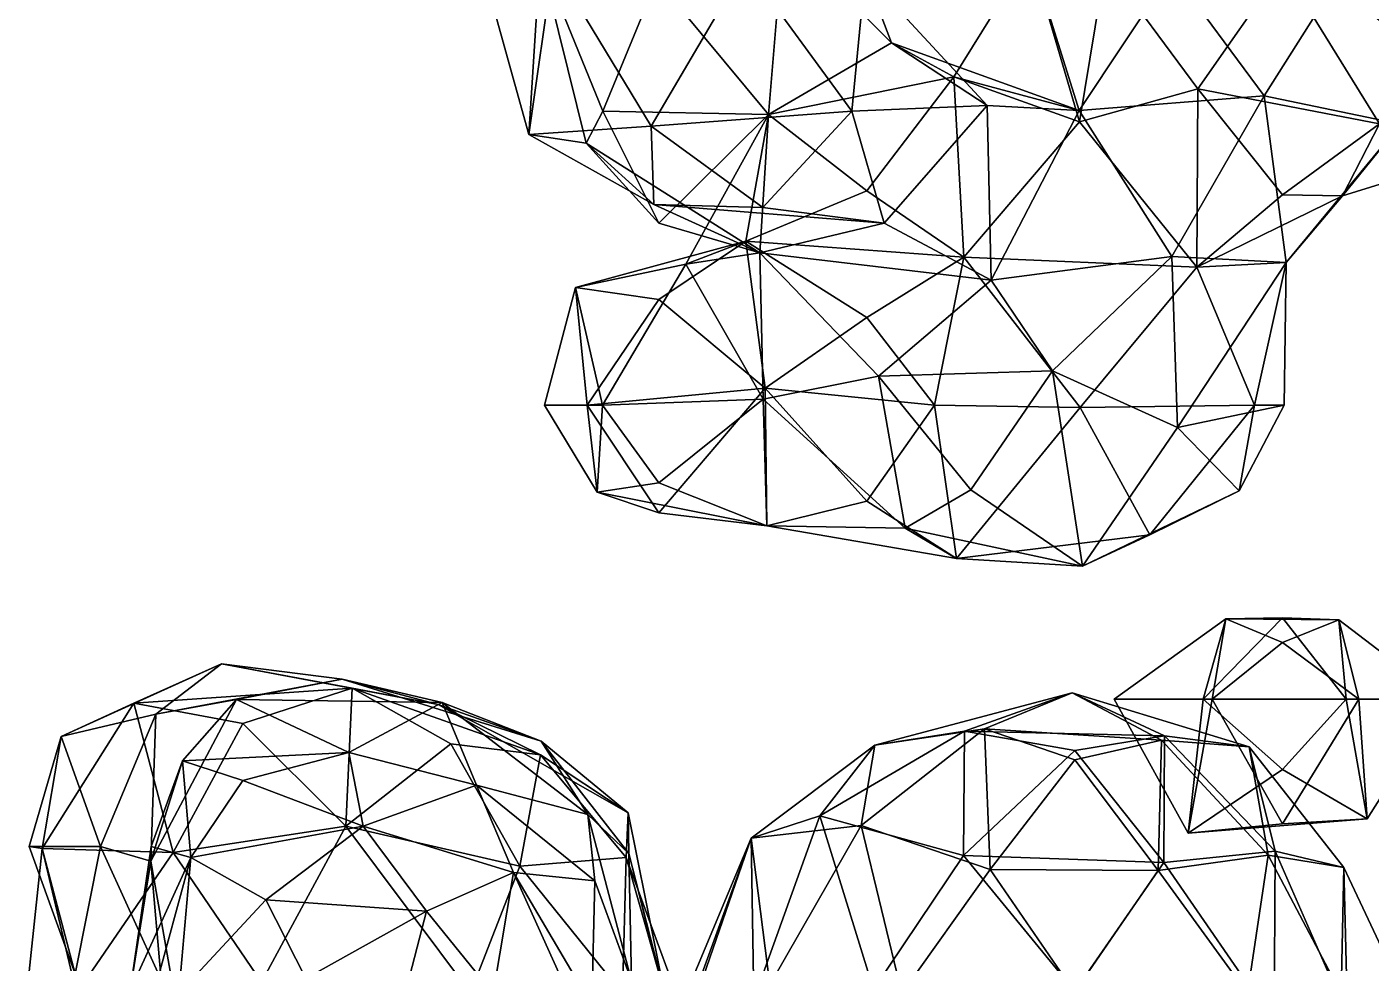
# Model space of a CAD drawing. Extents: x 290083 to 295691, y 4553739 to 4561622.
# Drawn here: x 293900.8 to 294063.7, y 4559160.1 to 4559273.5 of the extents above; entities that cross this region are included whole.
import ezdxf

# ---------------------------------------------------------------- set-up
doc = ezdxf.new("R2010")
doc.units = 0
doc.layers.add('Au_ppm_Pref_-_0_3', color=7, linetype='CONTINUOUS')

msp = doc.modelspace()

# ---------------------------------------------------------------- linework, layer by layer
at = {"layer": 'Au_ppm_Pref_-_0_3'}
for points in [[(294063.31, 4559284.98, 1790.1), (294039.55, 4559280.26, 1789.26), (294050.72, 4559265.11, 1789.41)], [(294063.31, 4559284.98, 1790.1), (294050.72, 4559265.11, 1789.41), (294067.26, 4559261.7, 1792.99)], [(294055.04, 4559281.8, 1829.6), (294072.08, 4559272.49, 1829.31), (294068.53, 4559285.32, 1826.17)], [(294063.31, 4559284.98, 1790.1), (294067.26, 4559261.7, 1792.99), (294078.24, 4559281.18, 1791.11)], [(293990.67, 4559262.86, 1793.57), (293977.15, 4559279.19, 1791.6), (293992.47, 4559284.72, 1788.41)], [(293992.47, 4559284.72, 1788.41), (294005.58, 4559271.56, 1789.08), (293990.67, 4559262.86, 1793.57)], [(294002.39, 4559279.95, 1782.03), (294005.58, 4559271.56, 1789.08), (293992.47, 4559284.72, 1788.41)], [(293963, 4559281.94, 1788.34), (293961.63, 4559260.44, 1781.81), (293956.54, 4559278.78, 1782.53)], [(293968.58, 4559259.37, 1787.74), (293961.63, 4559260.44, 1781.81), (293963, 4559281.94, 1788.34)], [(293977.15, 4559279.19, 1791.6), (293970.6, 4559263.28, 1790.93), (293963, 4559281.94, 1788.34)], [(293970.6, 4559263.28, 1790.93), (293968.58, 4559259.37, 1787.74), (293963, 4559281.94, 1788.34)], [(294013.14, 4559267.41, 1793.84), (294022.39, 4559282.31, 1792.96), (294028.35, 4559261.99, 1798.8)], [(294022.39, 4559282.31, 1792.96), (294013.14, 4559267.41, 1793.84), (294028.31, 4559263.36, 1787.64)], [(294028.35, 4559261.99, 1798.8), (294022.39, 4559282.31, 1792.96), (294031.52, 4559281.1, 1800.99)], [(294039.55, 4559280.26, 1789.26), (294022.39, 4559282.31, 1792.96), (294028.31, 4559263.36, 1787.64)], [(294055.04, 4559281.8, 1829.6), (294065.57, 4559273.6, 1832.75), (294072.08, 4559272.49, 1829.31)], [(293956.54, 4559278.78, 1782.53), (293961.63, 4559260.44, 1781.81), (293964.58, 4559281.07, 1775.86)], [(293961.63, 4559260.44, 1781.81), (293976.44, 4559261.45, 1774.6), (293964.58, 4559281.07, 1775.86)], [(293987.9, 4559280.91, 1775.89), (293964.58, 4559281.07, 1775.86), (293976.44, 4559261.45, 1774.6)], [(294000.79, 4559263.28, 1776.87), (293987.9, 4559280.91, 1775.89), (293976.44, 4559261.45, 1774.6)], [(294002.39, 4559279.95, 1782.03), (293987.9, 4559280.91, 1775.89), (294000.79, 4559263.28, 1776.87)], [(294039.55, 4559280.26, 1789.26), (294028.31, 4559263.36, 1787.64), (294050.72, 4559265.11, 1789.41)], [(294031.52, 4559281.1, 1800.99), (294042.71, 4559265.96, 1803.56), (294028.35, 4559261.99, 1798.8)], [(294031.52, 4559281.1, 1800.99), (294052.99, 4559280.7, 1805.96), (294042.71, 4559265.96, 1803.56)], [(294052.99, 4559280.7, 1805.96), (294064.72, 4559261.73, 1806.36), (294042.71, 4559265.96, 1803.56)], [(294074.22, 4559279.04, 1805.17), (294064.72, 4559261.73, 1806.36), (294052.99, 4559280.7, 1805.96)], [(293990.67, 4559262.86, 1793.57), (293970.6, 4559263.28, 1790.93), (293977.15, 4559279.19, 1791.6)], [(294002.39, 4559279.95, 1782.03), (294000.79, 4559263.28, 1776.87), (294017.17, 4559263.94, 1781.57)], [(294002.39, 4559279.95, 1782.03), (294017.17, 4559263.94, 1781.57), (294005.58, 4559271.56, 1789.08)], [(293990.67, 4559262.86, 1793.57), (294005.58, 4559271.56, 1789.08), (294013.14, 4559267.41, 1793.84)], [(294017.17, 4559263.94, 1781.57), (294028.31, 4559263.36, 1787.64), (294005.58, 4559271.56, 1789.08)], [(294005.58, 4559271.56, 1789.08), (294028.31, 4559263.36, 1787.64), (294013.14, 4559267.41, 1793.84)], [(294013.14, 4559267.41, 1793.84), (294002.58, 4559253.63, 1796.4), (293990.67, 4559262.86, 1793.57)], [(294002.58, 4559253.63, 1796.4), (294013.14, 4559267.41, 1793.84), (294014.35, 4559245.56, 1801.25)], [(294014.35, 4559245.56, 1801.25), (294013.14, 4559267.41, 1793.84), (294028.35, 4559261.99, 1798.8)], [(294042.71, 4559265.96, 1803.56), (294042.59, 4559244.36, 1800.94), (294028.35, 4559261.99, 1798.8)], [(294042.71, 4559265.96, 1803.56), (294052.97, 4559253.14, 1803), (294042.59, 4559244.36, 1800.94)], [(294042.71, 4559265.96, 1803.56), (294064.72, 4559261.73, 1806.36), (294052.97, 4559253.14, 1803)], [(294004.7, 4559249.7, 1782.91), (294017.17, 4559263.94, 1781.57), (294000.79, 4559263.28, 1776.87)], [(294017.67, 4559242.79, 1787.22), (294017.17, 4559263.94, 1781.57), (294004.7, 4559249.7, 1782.91)], [(294017.17, 4559263.94, 1781.57), (294017.67, 4559242.79, 1787.22), (294028.31, 4559263.36, 1787.64)], [(294039.53, 4559245.64, 1789.12), (294050.72, 4559265.11, 1789.41), (294028.31, 4559263.36, 1787.64)], [(294039.53, 4559245.64, 1789.12), (294053.42, 4559244.95, 1793.5), (294050.72, 4559265.11, 1789.41)], [(294067.26, 4559261.7, 1792.99), (294050.72, 4559265.11, 1789.41), (294053.42, 4559244.95, 1793.5)], [(293968.58, 4559259.37, 1787.74), (293970.6, 4559263.28, 1790.93), (293977.38, 4559249.71, 1792.26)], [(293990.67, 4559262.86, 1793.57), (293977.38, 4559249.71, 1792.26), (293970.6, 4559263.28, 1790.93)], [(293976.44, 4559261.45, 1774.6), (293989.98, 4559251.58, 1777.9), (294000.79, 4559263.28, 1776.87)], [(293990.67, 4559262.86, 1793.57), (293989.62, 4559246.12, 1787.98), (293977.38, 4559249.71, 1792.26)], [(293980.66, 4559244.71, 1794.71), (293989.62, 4559246.12, 1787.98), (293990.67, 4559262.86, 1793.57)], [(293987.94, 4559247.51, 1800.51), (293980.66, 4559244.71, 1794.71), (293990.67, 4559262.86, 1793.57)], [(293990.67, 4559262.86, 1793.57), (294002.58, 4559253.63, 1796.4), (293987.94, 4559247.51, 1800.51)], [(294004.7, 4559249.7, 1782.91), (294000.79, 4559263.28, 1776.87), (293989.98, 4559251.58, 1777.9)], [(294017.67, 4559242.79, 1787.22), (294039.53, 4559245.64, 1789.12), (294028.31, 4559263.36, 1787.64)], [(293976.77, 4559251.94, 1781.65), (293976.44, 4559261.45, 1774.6), (293961.63, 4559260.44, 1781.81)], [(293976.77, 4559251.94, 1781.65), (293989.98, 4559251.58, 1777.9), (293976.44, 4559261.45, 1774.6)], [(294042.59, 4559244.36, 1800.94), (294014.35, 4559245.56, 1801.25), (294028.35, 4559261.99, 1798.8)], [(294060.24, 4559253.01, 1799.62), (294052.97, 4559253.14, 1803), (294064.72, 4559261.73, 1806.36)], [(294060.24, 4559253.01, 1799.62), (294067.26, 4559261.7, 1792.99), (294053.42, 4559244.95, 1793.5)], [(294060.24, 4559253.01, 1799.62), (294064.72, 4559261.73, 1806.36), (294080.7, 4559259.33, 1799.28)], [(294080.7, 4559259.33, 1799.28), (294067.26, 4559261.7, 1792.99), (294060.24, 4559253.01, 1799.62)], [(293961.63, 4559260.44, 1781.81), (293968.58, 4559259.37, 1787.74), (293976.77, 4559251.94, 1781.65)], [(293977.38, 4559249.71, 1792.26), (293989.62, 4559246.12, 1787.98), (293968.58, 4559259.37, 1787.74)], [(293968.58, 4559259.37, 1787.74), (293989.62, 4559246.12, 1787.98), (293976.77, 4559251.94, 1781.65)], [(294002.58, 4559253.63, 1796.4), (294014.35, 4559245.56, 1801.25), (293987.94, 4559247.51, 1800.51)], [(294060.24, 4559253.01, 1799.62), (294042.59, 4559244.36, 1800.94), (294052.97, 4559253.14, 1803)], [(294060.24, 4559253.01, 1799.62), (294053.42, 4559244.95, 1793.5), (294042.59, 4559244.36, 1800.94)], [(293976.77, 4559251.94, 1781.65), (293989.62, 4559246.12, 1787.98), (294004.7, 4559249.7, 1782.91)], [(293976.77, 4559251.94, 1781.65), (294004.7, 4559249.7, 1782.91), (293989.98, 4559251.58, 1777.9)], [(294004.7, 4559249.7, 1782.91), (293989.62, 4559246.12, 1787.98), (294017.67, 4559242.79, 1787.22)], [(293967.29, 4559241.91, 1799.62), (293987.94, 4559247.51, 1800.51), (293977.38, 4559240.43, 1803.88)], [(293980.66, 4559244.71, 1794.71), (293987.94, 4559247.51, 1800.51), (293967.29, 4559241.91, 1799.62)], [(293977.38, 4559240.43, 1803.88), (293987.94, 4559247.51, 1800.51), (293990.25, 4559229.72, 1804.31)], [(293987.94, 4559247.51, 1800.51), (294002.58, 4559238.26, 1803.15), (293990.25, 4559229.72, 1804.31)], [(294002.58, 4559238.26, 1803.15), (293987.94, 4559247.51, 1800.51), (294014.35, 4559245.56, 1801.25)], [(293990.04, 4559228.36, 1793.54), (293989.62, 4559246.12, 1787.98), (293980.66, 4559244.71, 1794.71)], [(293990.04, 4559228.36, 1793.54), (294004, 4559231.17, 1789.58), (293989.62, 4559246.12, 1787.98)], [(293989.62, 4559246.12, 1787.98), (294004, 4559231.17, 1789.58), (294017.67, 4559242.79, 1787.22)], [(293967.29, 4559241.91, 1799.62), (293970.54, 4559227.64, 1796.39), (293980.66, 4559244.71, 1794.71)], [(293990.04, 4559228.36, 1793.54), (293980.66, 4559244.71, 1794.71), (293970.54, 4559227.64, 1796.39)], [(294010.77, 4559227.64, 1803.48), (294002.58, 4559238.26, 1803.15), (294014.35, 4559245.56, 1801.25)], [(294010.77, 4559227.64, 1803.48), (294014.35, 4559245.56, 1801.25), (294028.44, 4559227.38, 1800.36)], [(294014.35, 4559245.56, 1801.25), (294042.59, 4559244.36, 1800.94), (294028.44, 4559227.38, 1800.36)], [(294025.07, 4559231.82, 1790.4), (294039.53, 4559245.64, 1789.12), (294017.67, 4559242.79, 1787.22)], [(294025.07, 4559231.82, 1790.4), (294040.23, 4559224.96, 1790.94), (294039.53, 4559245.64, 1789.12)], [(294049.55, 4559227.64, 1798), (294028.44, 4559227.38, 1800.36), (294042.59, 4559244.36, 1800.94)], [(294039.53, 4559245.64, 1789.12), (294040.23, 4559224.96, 1790.94), (294053.42, 4559244.95, 1793.5)], [(294040.23, 4559224.96, 1790.94), (294053.17, 4559227.64, 1793.68), (294053.42, 4559244.95, 1793.5)], [(294049.55, 4559227.64, 1798), (294042.59, 4559244.36, 1800.94), (294053.42, 4559244.95, 1793.5)], [(294053.17, 4559227.64, 1793.68), (294049.55, 4559227.64, 1798), (294053.42, 4559244.95, 1793.5)], [(294025.07, 4559231.82, 1790.4), (294017.67, 4559242.79, 1787.22), (294004, 4559231.17, 1789.58)], [(293963.52, 4559227.64, 1799.62), (293967.29, 4559241.91, 1799.62), (293968.69, 4559227.64, 1803.71)], [(293967.29, 4559241.91, 1799.62), (293963.52, 4559227.64, 1799.62), (293970.54, 4559227.64, 1796.39)], [(293967.29, 4559241.91, 1799.62), (293977.38, 4559240.43, 1803.88), (293968.69, 4559227.64, 1803.71)], [(293990.25, 4559229.72, 1804.31), (293968.69, 4559227.64, 1803.71), (293977.38, 4559240.43, 1803.88)], [(294010.77, 4559227.64, 1803.48), (293990.25, 4559229.72, 1804.31), (294002.58, 4559238.26, 1803.15)], [(293990.04, 4559228.36, 1793.54), (294007.25, 4559212.76, 1794.32), (294004, 4559231.17, 1789.58)], [(294025.07, 4559231.82, 1790.4), (294004, 4559231.17, 1789.58), (294015.18, 4559217.37, 1790.25)], [(294004, 4559231.17, 1789.58), (294007.25, 4559212.76, 1794.32), (294015.18, 4559217.37, 1790.25)], [(294025.07, 4559231.82, 1790.4), (294015.18, 4559217.37, 1790.25), (294028.71, 4559208.14, 1793.3)], [(294028.71, 4559208.14, 1793.3), (294040.23, 4559224.96, 1790.94), (294025.07, 4559231.82, 1790.4)], [(293977.38, 4559214.62, 1803.96), (293968.69, 4559227.64, 1803.71), (293990.25, 4559229.72, 1804.31)], [(293990.48, 4559213.01, 1799.62), (293977.38, 4559214.62, 1803.96), (293990.25, 4559229.72, 1804.31)], [(293990.48, 4559213.01, 1799.62), (293990.25, 4559229.72, 1804.31), (294002.58, 4559216, 1803.5)], [(294002.58, 4559216, 1803.5), (293990.25, 4559229.72, 1804.31), (294010.77, 4559227.64, 1803.48)], [(293990.04, 4559228.36, 1793.54), (293970.54, 4559227.64, 1796.39), (293977.38, 4559218.22, 1796.48)], [(293990.04, 4559228.36, 1793.54), (293977.38, 4559218.22, 1796.48), (293990.48, 4559213.01, 1799.62)], [(293990.04, 4559228.36, 1793.54), (293990.48, 4559213.01, 1799.62), (294007.25, 4559212.76, 1794.32)], [(293969.92, 4559217.1, 1799.62), (293963.52, 4559227.64, 1799.62), (293968.69, 4559227.64, 1803.71)], [(293963.52, 4559227.64, 1799.62), (293969.92, 4559217.1, 1799.62), (293970.54, 4559227.64, 1796.39)], [(293969.92, 4559217.1, 1799.62), (293968.69, 4559227.64, 1803.71), (293977.38, 4559214.62, 1803.96)], [(293969.92, 4559217.1, 1799.62), (293977.38, 4559218.22, 1796.48), (293970.54, 4559227.64, 1796.39)], [(294002.58, 4559216, 1803.5), (294010.77, 4559227.64, 1803.48), (294013.44, 4559209.05, 1800.11)], [(294010.77, 4559227.64, 1803.48), (294028.44, 4559227.38, 1800.36), (294013.44, 4559209.05, 1800.11)], [(294036.88, 4559211.94, 1799.31), (294013.44, 4559209.05, 1800.11), (294028.44, 4559227.38, 1800.36)], [(294028.44, 4559227.38, 1800.36), (294049.55, 4559227.64, 1798), (294036.88, 4559211.94, 1799.31)], [(294047.72, 4559217.25, 1793.68), (294036.88, 4559211.94, 1799.31), (294049.55, 4559227.64, 1798)], [(294047.72, 4559217.25, 1793.68), (294053.17, 4559227.64, 1793.68), (294040.23, 4559224.96, 1790.94)], [(294053.17, 4559227.64, 1793.68), (294047.72, 4559217.25, 1793.68), (294049.55, 4559227.64, 1798)], [(294040.23, 4559224.96, 1790.94), (294028.71, 4559208.14, 1793.3), (294047.72, 4559217.25, 1793.68)], [(293969.92, 4559217.1, 1799.62), (293990.48, 4559213.01, 1799.62), (293977.38, 4559218.22, 1796.48)], [(293990.48, 4559213.01, 1799.62), (293969.92, 4559217.1, 1799.62), (293977.38, 4559214.62, 1803.96)], [(294028.71, 4559208.14, 1793.3), (294015.18, 4559217.37, 1790.25), (294007.25, 4559212.76, 1794.32)], [(294047.72, 4559217.25, 1793.68), (294028.71, 4559208.14, 1793.3), (294036.88, 4559211.94, 1799.31)], [(293990.48, 4559213.01, 1799.62), (294002.58, 4559216, 1803.5), (294013.44, 4559209.05, 1800.11)], [(294007.25, 4559212.76, 1794.32), (293990.48, 4559213.01, 1799.62), (294013.44, 4559209.05, 1800.11)], [(294007.25, 4559212.76, 1794.32), (294013.44, 4559209.05, 1800.11), (294028.71, 4559208.14, 1793.3)], [(294036.88, 4559211.94, 1799.31), (294028.71, 4559208.14, 1793.3), (294013.44, 4559209.05, 1800.11)], [(294060.69, 4559192.01, 1807.86), (294052.97, 4559201.88, 1808.2), (294043.36, 4559192.01, 1806.96)], [(294046.09, 4559201.75, 1811.49), (294043.36, 4559192.01, 1806.96), (294052.97, 4559201.88, 1808.2)], [(294059.78, 4559201.63, 1811.49), (294046.09, 4559201.75, 1811.49), (294052.97, 4559201.88, 1808.2)], [(294060.69, 4559192.01, 1807.86), (294059.78, 4559201.63, 1811.49), (294052.97, 4559201.88, 1808.2)], [(294032.57, 4559192.01, 1811.49), (294046.09, 4559201.75, 1811.49), (294044.44, 4559192.01, 1815.51)], [(294046.09, 4559201.75, 1811.49), (294032.57, 4559192.01, 1811.49), (294043.36, 4559192.01, 1806.96)], [(294046.09, 4559201.75, 1811.49), (294052.97, 4559198.88, 1813.78), (294044.44, 4559192.01, 1815.51)], [(294046.09, 4559201.75, 1811.49), (294059.78, 4559201.63, 1811.49), (294052.97, 4559198.88, 1813.78)], [(294059.78, 4559201.63, 1811.49), (294062.21, 4559192.01, 1815.85), (294052.97, 4559198.88, 1813.78)], [(294060.69, 4559192.01, 1807.86), (294072.37, 4559192.01, 1811.49), (294059.78, 4559201.63, 1811.49)], [(294059.78, 4559201.63, 1811.49), (294072.37, 4559192.01, 1811.49), (294062.21, 4559192.01, 1815.85)], [(294062.21, 4559192.01, 1815.85), (294044.44, 4559192.01, 1815.51), (294052.97, 4559198.88, 1813.78)], [(293904.98, 4559187.49, 1823.37), (293924.41, 4559196.32, 1823.24), (293913.77, 4559191.54, 1829.41)], [(293924.41, 4559196.32, 1823.24), (293904.98, 4559187.49, 1823.37), (293916.45, 4559190.2, 1818.29)], [(293913.77, 4559191.54, 1829.41), (293924.41, 4559196.32, 1823.24), (293940.24, 4559193.38, 1829.73)], [(293916.45, 4559190.2, 1818.29), (293939.01, 4559194.47, 1817.21), (293924.41, 4559196.32, 1823.24)], [(293924.41, 4559196.32, 1823.24), (293939.01, 4559194.47, 1817.21), (293950.66, 4559191.37, 1823.31)], [(293940.24, 4559193.38, 1829.73), (293924.41, 4559196.32, 1823.24), (293950.66, 4559191.37, 1823.31)], [(293916.45, 4559190.2, 1818.29), (293926.22, 4559191.98, 1811.43), (293939.01, 4559194.47, 1817.21)], [(293939.01, 4559194.47, 1817.21), (293926.22, 4559191.98, 1811.43), (293951.11, 4559191.64, 1811.54)], [(293950.66, 4559191.37, 1823.31), (293939.01, 4559194.47, 1817.21), (293963.13, 4559186.94, 1818.35)], [(293963.13, 4559186.94, 1818.35), (293939.01, 4559194.47, 1817.21), (293951.11, 4559191.64, 1811.54)], [(293926.98, 4559189.09, 1834.28), (293913.77, 4559191.54, 1829.41), (293940.24, 4559193.38, 1829.73)], [(293926.98, 4559189.09, 1834.28), (293940.24, 4559193.38, 1829.73), (293939.45, 4559176.64, 1836.37)], [(293939.45, 4559176.64, 1836.37), (293940.24, 4559193.38, 1829.73), (293952.18, 4559186.63, 1833.46)], [(293952.18, 4559186.63, 1833.46), (293940.24, 4559193.38, 1829.73), (293963.04, 4559185.28, 1827.89)], [(293963.04, 4559185.28, 1827.89), (293940.24, 4559193.38, 1829.73), (293950.66, 4559191.37, 1823.31)], [(294016.86, 4559188.45, 1864.55), (294003.57, 4559186.47, 1857.63), (294027.45, 4559192.78, 1858.98)], [(294014.44, 4559188.16, 1853.28), (294027.45, 4559192.78, 1858.98), (294003.57, 4559186.47, 1857.63)], [(294038.65, 4559187.58, 1853.73), (294027.45, 4559192.78, 1858.98), (294014.44, 4559188.16, 1853.28)], [(294038.3, 4559187.08, 1864.29), (294016.86, 4559188.45, 1864.55), (294027.45, 4559192.78, 1858.98)], [(294048.92, 4559186.27, 1859.01), (294038.3, 4559187.08, 1864.29), (294027.45, 4559192.78, 1858.98)], [(294048.92, 4559186.27, 1859.01), (294027.45, 4559192.78, 1858.98), (294038.65, 4559187.58, 1853.73)], [(293918.53, 4559173.47, 1834.78), (293902.64, 4559173.93, 1829.16), (293913.77, 4559191.54, 1829.41)], [(293902.64, 4559173.93, 1829.16), (293904.98, 4559187.49, 1823.37), (293913.77, 4559191.54, 1829.41)], [(293918.53, 4559173.47, 1834.78), (293913.77, 4559191.54, 1829.41), (293926.98, 4559189.09, 1834.28)], [(293916.45, 4559190.2, 1818.29), (293915.83, 4559172.4, 1810.95), (293926.22, 4559191.98, 1811.43)], [(293915.83, 4559172.4, 1810.95), (293919.67, 4559184.54, 1805.55), (293926.22, 4559191.98, 1811.43)], [(293919.67, 4559184.54, 1805.55), (293939.82, 4559185.55, 1805.23), (293926.22, 4559191.98, 1811.43)], [(293926.22, 4559191.98, 1811.43), (293939.82, 4559185.55, 1805.23), (293951.11, 4559191.64, 1811.54)], [(293939.82, 4559185.55, 1805.23), (293955.27, 4559181.62, 1804.53), (293951.11, 4559191.64, 1811.54)], [(293963.04, 4559185.28, 1827.89), (293950.66, 4559191.37, 1823.31), (293973.66, 4559178.24, 1823.37)], [(293950.66, 4559191.37, 1823.31), (293963.13, 4559186.94, 1818.35), (293973.66, 4559178.24, 1823.37)], [(293951.11, 4559191.64, 1811.54), (293955.27, 4559181.62, 1804.53), (293968.78, 4559178.07, 1810.92)], [(293951.11, 4559191.64, 1811.54), (293968.78, 4559178.07, 1810.92), (293963.13, 4559186.94, 1818.35)], [(294041.52, 4559175.81, 1811.49), (294032.57, 4559192.01, 1811.49), (294044.44, 4559192.01, 1815.51)], [(294032.57, 4559192.01, 1811.49), (294041.52, 4559175.81, 1811.49), (294043.36, 4559192.01, 1806.96)], [(294041.52, 4559175.81, 1811.49), (294044.44, 4559192.01, 1815.51), (294052.97, 4559176.94, 1816.52)], [(294041.52, 4559175.81, 1811.49), (294052.97, 4559183.5, 1808.66), (294043.36, 4559192.01, 1806.96)], [(294060.69, 4559192.01, 1807.86), (294043.36, 4559192.01, 1806.96), (294052.97, 4559183.5, 1808.66)], [(294052.97, 4559176.94, 1816.52), (294044.44, 4559192.01, 1815.51), (294062.21, 4559192.01, 1815.85)], [(294060.69, 4559192.01, 1807.86), (294052.97, 4559183.5, 1808.66), (294063.21, 4559177.53, 1811.49)], [(294063.21, 4559177.53, 1811.49), (294052.97, 4559176.94, 1816.52), (294062.21, 4559192.01, 1815.85)], [(294060.69, 4559192.01, 1807.86), (294063.21, 4559177.53, 1811.49), (294072.37, 4559192.01, 1811.49)], [(294072.37, 4559192.01, 1811.49), (294063.21, 4559177.53, 1811.49), (294062.21, 4559192.01, 1815.85)], [(293904.98, 4559187.49, 1823.37), (293909.71, 4559174.19, 1818.45), (293916.45, 4559190.2, 1818.29)], [(293909.71, 4559174.19, 1818.45), (293915.83, 4559172.4, 1810.95), (293916.45, 4559190.2, 1818.29)], [(293918.53, 4559173.47, 1834.78), (293926.98, 4559189.09, 1834.28), (293939.45, 4559176.64, 1836.37)], [(293902.64, 4559173.93, 1829.16), (293901.1, 4559174.19, 1823.37), (293904.98, 4559187.49, 1823.37)], [(293904.98, 4559187.49, 1823.37), (293901.1, 4559174.19, 1823.37), (293909.71, 4559174.19, 1818.45)], [(293996.91, 4559177.91, 1851.76), (294014.44, 4559188.16, 1853.28), (294003.57, 4559186.47, 1857.63)], [(294014.44, 4559188.16, 1853.28), (293996.91, 4559177.91, 1851.76), (294014.31, 4559173.08, 1848.93)], [(294017.52, 4559171.41, 1868.86), (294001.89, 4559176.72, 1865.59), (294016.86, 4559188.45, 1864.55)], [(294016.86, 4559188.45, 1864.55), (294001.89, 4559176.72, 1865.59), (294003.57, 4559186.47, 1857.63)], [(294014.44, 4559188.16, 1853.28), (294014.31, 4559173.08, 1848.93), (294027.78, 4559185.8, 1849.2)], [(294038.65, 4559187.58, 1853.73), (294014.44, 4559188.16, 1853.28), (294027.78, 4559185.8, 1849.2)], [(294016.86, 4559188.45, 1864.55), (294027.78, 4559184.69, 1868.45), (294017.52, 4559171.41, 1868.86)], [(294016.86, 4559188.45, 1864.55), (294038.3, 4559187.08, 1864.29), (294027.78, 4559184.69, 1868.45)], [(294038.65, 4559187.58, 1853.73), (294027.78, 4559185.8, 1849.2), (294038.58, 4559172.24, 1848.63)], [(294052.07, 4559173.62, 1853.27), (294038.65, 4559187.58, 1853.73), (294038.58, 4559172.24, 1848.63)], [(294048.92, 4559186.27, 1859.01), (294038.65, 4559187.58, 1853.73), (294052.07, 4559173.62, 1853.27)], [(293960.55, 4559171.8, 1834.73), (293939.45, 4559176.64, 1836.37), (293952.18, 4559186.63, 1833.46)], [(293952.18, 4559186.63, 1833.46), (293963.04, 4559185.28, 1827.89), (293960.55, 4559171.8, 1834.73)], [(293973.66, 4559178.24, 1823.37), (293963.13, 4559186.94, 1818.35), (293973.76, 4559173.32, 1817.02)], [(293973.76, 4559173.32, 1817.02), (293963.13, 4559186.94, 1818.35), (293968.78, 4559178.07, 1810.92)], [(293996.91, 4559177.91, 1851.76), (294003.57, 4559186.47, 1857.63), (293988.56, 4559175.19, 1858.99)], [(294001.89, 4559176.72, 1865.59), (293988.56, 4559175.19, 1858.99), (294003.57, 4559186.47, 1857.63)], [(294027.78, 4559185.8, 1849.2), (294014.31, 4559173.08, 1848.93), (294038.58, 4559172.24, 1848.63)], [(294038.3, 4559187.08, 1864.29), (294037.91, 4559171.29, 1868.76), (294027.78, 4559184.69, 1868.45)], [(294038.3, 4559187.08, 1864.29), (294051.21, 4559173.12, 1864.63), (294037.91, 4559171.29, 1868.76)], [(294048.92, 4559186.27, 1859.01), (294051.21, 4559173.12, 1864.63), (294038.3, 4559187.08, 1864.29)], [(294048.92, 4559186.27, 1859.01), (294060.37, 4559171.63, 1859.01), (294051.21, 4559173.12, 1864.63)], [(294048.92, 4559186.27, 1859.01), (294052.07, 4559173.62, 1853.27), (294060.37, 4559171.63, 1859.01)], [(293915.83, 4559172.4, 1810.95), (293915.88, 4559174.19, 1805.55), (293919.67, 4559184.54, 1805.55)], [(293915.88, 4559174.19, 1805.55), (293920.68, 4559172.85, 1800.27), (293919.67, 4559184.54, 1805.55)], [(293939.82, 4559185.55, 1805.23), (293919.67, 4559184.54, 1805.55), (293926.98, 4559182.18, 1802.89)], [(293919.67, 4559184.54, 1805.55), (293920.68, 4559172.85, 1800.27), (293926.98, 4559182.18, 1802.89)], [(293939.82, 4559185.55, 1805.23), (293926.98, 4559182.18, 1802.89), (293941.56, 4559176.64, 1798.51)], [(293939.82, 4559185.55, 1805.23), (293941.56, 4559176.64, 1798.51), (293955.27, 4559181.62, 1804.53)], [(293963.04, 4559185.28, 1827.89), (293973.44, 4559172.85, 1828.62), (293960.55, 4559171.8, 1834.73)], [(293963.04, 4559185.28, 1827.89), (293973.66, 4559178.24, 1823.37), (293973.44, 4559172.85, 1828.62)], [(294037.91, 4559171.29, 1868.76), (294017.52, 4559171.41, 1868.86), (294027.78, 4559184.69, 1868.45)], [(294041.52, 4559175.81, 1811.49), (294063.21, 4559177.53, 1811.49), (294052.97, 4559183.5, 1808.66)], [(293941.56, 4559176.64, 1798.51), (293926.98, 4559182.18, 1802.89), (293920.68, 4559172.85, 1800.27)], [(293955.27, 4559181.62, 1804.53), (293941.56, 4559176.64, 1798.51), (293959.79, 4559171.03, 1800.91)], [(293955.27, 4559181.62, 1804.53), (293969.62, 4559170, 1805.55), (293968.78, 4559178.07, 1810.92)], [(293969.62, 4559170, 1805.55), (293955.27, 4559181.62, 1804.53), (293959.79, 4559171.03, 1800.91)], [(293968.78, 4559178.07, 1810.92), (293974.09, 4559157.92, 1811.22), (293973.76, 4559173.32, 1817.02)], [(293974.09, 4559157.92, 1811.22), (293968.78, 4559178.07, 1810.92), (293969.62, 4559170, 1805.55)], [(293973.44, 4559172.85, 1828.62), (293973.66, 4559178.24, 1823.37), (293978.02, 4559156.62, 1823.25)], [(293973.66, 4559178.24, 1823.37), (293973.76, 4559173.32, 1817.02), (293978.02, 4559156.62, 1823.25)], [(293996.91, 4559177.91, 1851.76), (293988.56, 4559175.19, 1858.99), (293988.9, 4559155.64, 1853.05)], [(294003.39, 4559156.84, 1849.25), (293996.91, 4559177.91, 1851.76), (293988.9, 4559155.64, 1853.05)], [(294014.31, 4559173.08, 1848.93), (293996.91, 4559177.91, 1851.76), (294003.39, 4559156.84, 1849.25)], [(294063.21, 4559177.53, 1811.49), (294041.52, 4559175.81, 1811.49), (294052.97, 4559176.94, 1816.52)], [(293929.22, 4559157.73, 1834.88), (293918.53, 4559173.47, 1834.78), (293939.45, 4559176.64, 1836.37)], [(293920.68, 4559172.85, 1800.27), (293929.78, 4559167.72, 1794.52), (293941.56, 4559176.64, 1798.51)], [(293929.22, 4559157.73, 1834.88), (293939.45, 4559176.64, 1836.37), (293954.58, 4559156.47, 1836.99)], [(293929.78, 4559167.72, 1794.52), (293949.25, 4559166.36, 1794.9), (293941.56, 4559176.64, 1798.51)], [(293960.55, 4559171.8, 1834.73), (293954.58, 4559156.47, 1836.99), (293939.45, 4559176.64, 1836.37)], [(293959.79, 4559171.03, 1800.91), (293941.56, 4559176.64, 1798.51), (293949.25, 4559166.36, 1794.9)], [(293988.56, 4559175.19, 1858.99), (294001.89, 4559176.72, 1865.59), (293990.85, 4559157.4, 1864.62)], [(293990.85, 4559157.4, 1864.62), (294001.89, 4559176.72, 1865.59), (294006.81, 4559156.37, 1868.89)], [(294006.81, 4559156.37, 1868.89), (294001.89, 4559176.72, 1865.59), (294017.52, 4559171.41, 1868.86)], [(293902.64, 4559173.93, 1829.16), (293906.65, 4559158.75, 1823.9), (293901.1, 4559174.19, 1823.37)], [(293901.1, 4559174.19, 1823.37), (293906.65, 4559158.75, 1823.9), (293909.71, 4559174.19, 1818.45)], [(293917.09, 4559158.03, 1817.38), (293909.71, 4559174.19, 1818.45), (293906.65, 4559158.75, 1823.9)], [(293917.09, 4559158.03, 1817.38), (293915.83, 4559172.4, 1810.95), (293909.71, 4559174.19, 1818.45)], [(293915.83, 4559172.4, 1810.95), (293913.33, 4559156.72, 1805.28), (293915.88, 4559174.19, 1805.55)], [(293915.88, 4559174.19, 1805.55), (293913.33, 4559156.72, 1805.28), (293920.68, 4559172.85, 1800.27)], [(293982.02, 4559156.26, 1858.06), (293988.56, 4559175.19, 1858.99), (293981.14, 4559157.4, 1859.01)], [(293981.14, 4559157.4, 1859.01), (293988.56, 4559175.19, 1858.99), (293981.77, 4559156.48, 1859.6)], [(293981.77, 4559156.48, 1859.6), (293988.56, 4559175.19, 1858.99), (293990.85, 4559157.4, 1864.62)], [(293982.02, 4559156.26, 1858.06), (293988.9, 4559155.64, 1853.05), (293988.56, 4559175.19, 1858.99)], [(293906.83, 4559156.37, 1832.87), (293900.81, 4559156.37, 1829.31), (293902.64, 4559173.93, 1829.16)], [(293902.64, 4559173.93, 1829.16), (293900.81, 4559156.37, 1829.31), (293906.65, 4559158.75, 1823.9)], [(293906.83, 4559156.37, 1832.87), (293902.64, 4559173.93, 1829.16), (293918.53, 4559173.47, 1834.78)], [(293906.83, 4559156.37, 1832.87), (293918.53, 4559173.47, 1834.78), (293929.22, 4559157.73, 1834.88)], [(293920.68, 4559172.85, 1800.27), (293913.33, 4559156.72, 1805.28), (293916.2, 4559156.37, 1799.62)], [(293920.68, 4559172.85, 1800.27), (293916.2, 4559156.37, 1799.62), (293919.2, 4559156.37, 1795.95)], [(293920.68, 4559172.85, 1800.27), (293919.2, 4559156.37, 1795.95), (293929.78, 4559167.72, 1794.52)], [(293960.55, 4559171.8, 1834.73), (293973.44, 4559172.85, 1828.62), (293972.97, 4559156.37, 1833.18)], [(293973.44, 4559172.85, 1828.62), (293979.5, 4559156.37, 1829.31), (293972.97, 4559156.37, 1833.18)], [(293979.5, 4559156.37, 1829.31), (293973.44, 4559172.85, 1828.62), (293978.02, 4559156.62, 1823.25)], [(293978.01, 4559156.37, 1817.43), (293978.02, 4559156.62, 1823.25), (293973.76, 4559173.32, 1817.02)], [(293974.09, 4559157.92, 1811.22), (293978.01, 4559156.37, 1817.43), (293973.76, 4559173.32, 1817.02)], [(294027.81, 4559156.66, 1848.36), (294014.31, 4559173.08, 1848.93), (294003.39, 4559156.84, 1849.25)], [(294027.81, 4559156.66, 1848.36), (294038.58, 4559172.24, 1848.63), (294014.31, 4559173.08, 1848.93)], [(294051.21, 4559173.12, 1864.63), (294048.72, 4559156.37, 1868.88), (294037.91, 4559171.29, 1868.76)], [(294052.07, 4559173.62, 1853.27), (294038.58, 4559172.24, 1848.63), (294051.95, 4559152.85, 1848.79)], [(294051.21, 4559173.12, 1864.63), (294060.06, 4559156.37, 1864.15), (294048.72, 4559156.37, 1868.88)], [(294051.21, 4559173.12, 1864.63), (294060.37, 4559171.63, 1859.01), (294060.06, 4559156.37, 1864.15)], [(294060.83, 4559153.57, 1853.54), (294052.07, 4559173.62, 1853.27), (294051.95, 4559152.85, 1848.79)], [(294060.37, 4559171.63, 1859.01), (294052.07, 4559173.62, 1853.27), (294060.83, 4559153.57, 1853.54)], [(293919.39, 4559152.18, 1811.49), (293913.33, 4559156.72, 1805.28), (293915.83, 4559172.4, 1810.95)], [(293917.09, 4559158.03, 1817.38), (293919.39, 4559152.18, 1811.49), (293915.83, 4559172.4, 1810.95)], [(293957.3, 4559156.37, 1794.75), (293959.79, 4559171.03, 1800.91), (293949.25, 4559166.36, 1794.9)], [(293972.97, 4559156.37, 1833.18), (293954.58, 4559156.47, 1836.99), (293960.55, 4559171.8, 1834.73)], [(293957.3, 4559156.37, 1794.75), (293966.38, 4559156.37, 1799.62), (293959.79, 4559171.03, 1800.91)], [(293969.62, 4559170, 1805.55), (293959.79, 4559171.03, 1800.91), (293969.26, 4559154.93, 1804.02)], [(293959.79, 4559171.03, 1800.91), (293966.38, 4559156.37, 1799.62), (293969.26, 4559154.93, 1804.02)], [(294027.76, 4559156.54, 1868.95), (294006.81, 4559156.37, 1868.89), (294017.52, 4559171.41, 1868.86)], [(294027.76, 4559156.54, 1868.95), (294017.52, 4559171.41, 1868.86), (294037.91, 4559171.29, 1868.76)], [(294027.76, 4559156.54, 1868.95), (294037.91, 4559171.29, 1868.76), (294048.72, 4559156.37, 1868.88)], [(294027.81, 4559156.66, 1848.36), (294051.95, 4559152.85, 1848.79), (294038.58, 4559172.24, 1848.63)], [(294060.37, 4559171.63, 1859.01), (294067.56, 4559156.37, 1859.01), (294060.06, 4559156.37, 1864.15)], [(294067.56, 4559156.37, 1859.01), (294060.37, 4559171.63, 1859.01), (294060.83, 4559153.57, 1853.54)], [(293969.62, 4559170, 1805.55), (293969.26, 4559154.93, 1804.02), (293974.09, 4559157.92, 1811.22)], [(293929.78, 4559167.72, 1794.52), (293919.2, 4559156.37, 1795.95), (293934.6, 4559158.18, 1792.48)], [(293929.78, 4559167.72, 1794.52), (293934.6, 4559158.18, 1792.48), (293949.25, 4559166.36, 1794.9)], [(293949.25, 4559166.36, 1794.9), (293934.6, 4559158.18, 1792.48), (293946.64, 4559156.37, 1790.35)], [(293957.3, 4559156.37, 1794.75), (293949.25, 4559166.36, 1794.9), (293946.64, 4559156.37, 1790.35)]]:
    msp.add_3dface(points, dxfattribs=at)

doc.saveas('drawing.dxf')
